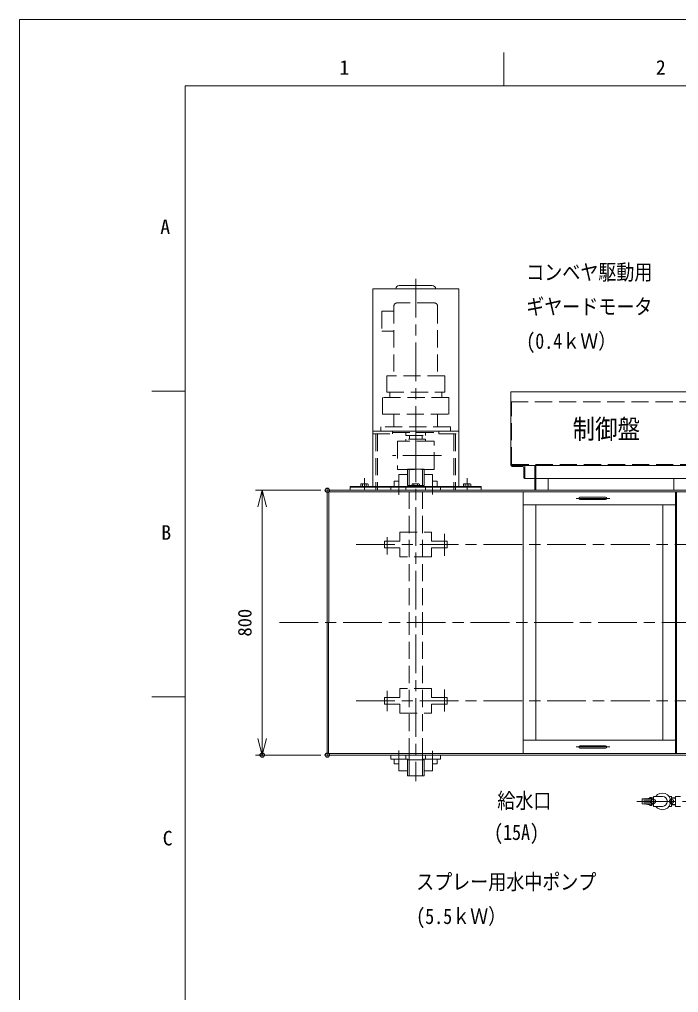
# Model space of a CAD drawing. Units: millimetres, scale not verified. Extents: x -4200 to 13609, y -2970 to 3038.
# Drawn here: x -4200 to -2210, y 30 to 2970 of the extents above; entities that cross this region are included whole.
import ezdxf
from ezdxf.enums import TextEntityAlignment as Align

# ---------------------------------------------------------------- set-up
doc = ezdxf.new("R2010")
doc.units = ezdxf.units.MM
doc.header["$LTSCALE"] = 26
doc.header["$PDMODE"] = 32
doc.header["$PDSIZE"] = 13
doc.linetypes.add('USER3', pattern=[2.8, 2, -0.8])
doc.linetypes.add('USER4', pattern=[7.4, 4.5, -0.8, 1.3, -0.8])
for name, color, linetype, lineweight in [('0-0_0', 3, 'Continuous', 18), ('0-3_4', 4, 'Continuous', 18), ('0-A_AM_3', 6, 'USER3', 18), ('0-B_AM_5', 7, 'Continuous', 18), ('0-C_AM_7', 4, 'USER4', 18), ('0-E_AM_BOR', 7, 'Continuous', 18), ('0-F_AM_0', 3, 'Continuous', 18), ('1-0_AM_2', 2, 'Continuous', 18)]:
    doc.layers.add(name, color=color, linetype=linetype, lineweight=lineweight)
doc.layers.add('1-A__0-9_Defpoints', color=7, linetype='Continuous')
doc.styles.add('ＭＳ ゴシック', font='')
doc.styles.get('ＭＳ ゴシック').set_extended_font_data('MS Gothic')

# ---------------------------------------------------------------- blocks, each defined once
blk = doc.blocks.new('_Open30')
at = {"layer": '0-0_0', "color": 7}
blk.add_line((0, 0), (-25, 0), dxfattribs=at)
blk.add_lwpolyline([(-25, 6.7), (0, 0), (-25, -6.7)], dxfattribs=at)
blk = doc.blocks.new('_D10')
at = {"layer": '0-B_AM_5'}
for p, q in [((-82359.4, 38744.4), (-87274.7, 38744.4)), ((-86774.7, 37494.4), (-86774.7, 19994.4)), ((-82359.4, 18744.4), (-87274.7, 18744.4))]:
    blk.add_line(p, q, dxfattribs=at)
at = {"layer": '1-A__0-9_Defpoints'}
for p in [(-81859.4, 38744.4), (-86774.7, 18744.4), (-81859.4, 18744.4)]:
    blk.add_point(p, dxfattribs=at)
at = {"layer": '0-B_AM_5', "xscale": 50, "yscale": 50}
for p, rotation in [((-86774.7, 38744.4), 90), ((-86774.7, 18744.4), 270)]:
    blk.add_blockref('_Open30', p, dxfattribs=dict(at, rotation=rotation))
at = {"layer": '0-B_AM_5', "style": 'ＭＳ ゴシック'}
blk.add_text('800', height=1026, rotation=90, dxfattribs=at).set_placement((-87274.7, 27694.4), align=Align.BOTTOM_LEFT)
blk = doc.blocks.new('JIS_A3')
at = {"layer": '0-0_0'}
for p, q in [((625, 250), (625, 7175)), ((625, 7175), (10250, 7175))]:
    blk.add_line(p, q, dxfattribs=at)
at = {"layer": '0-E_AM_BOR'}
for p, q in [((0, 7425), (250, 7425)), ((0, 7175), (0, 7425))]:
    blk.add_line(p, q, dxfattribs=at)
at = {"layer": '0-E_AM_BOR', "color": 2}
for p, q in [((1828.12, 7175), (1828.12, 7300)), ((625, 6020.83), (500, 6020.83)), ((625, 4866.67), (500, 4866.67))]:
    blk.add_line(p, q, dxfattribs=at)
at = {"layer": '0-E_AM_BOR', "color": 1}
blk.add_lwpolyline([(0, 7425), (10500, 7425), (10500, 0), (0, 0)], close=True, dxfattribs=at)
at = {"layer": '0-E_AM_BOR', "style": 'ＭＳ ゴシック'}
for s, p in [('1', (1207.81, 7200)), ('2', (2402.14, 7200)), ('A', (531.43, 6597.92)), ('B', (535.18, 5443.75)), ('C', (540.68, 4289.58))]:
    blk.add_text(s, height=54.99, dxfattribs=at).set_placement(p, align=Align.BOTTOM_LEFT)

msp = doc.modelspace()

# ---------------------------------------------------------------- linework, layer by layer
at = {"layer": '0-0_0'}
msp.add_line((-2603.98, 1547.9), (-2603.98, 1548.9), dxfattribs=at)
at = {"layer": '0-3_4'}
for p, q in [((-3133.58, 2156.6), (-3133.58, 1559.2)), ((-2873.58, 2156.6), (-3133.58, 2156.6)), ((-2953.58, 2166.6), (-3053.58, 2166.6)), ((-3003.58, 2156.6), (-3003.58, 2166.6)), ((-2873.58, 1559.2), (-2873.58, 2156.6)), ((-2805.58, 1556.9), (-2805.58, 1559.2)), ((-3201.58, 1556.9), (-2805.58, 1556.9))]:
    msp.add_line(p, q, dxfattribs=at)
msp.add_lwpolyline([(-3201.58, 1556.9), (-3201.58, 1559.2), (-2805.58, 1559.2)], dxfattribs=at)
for centre, start, end in [((-3053.58, 2156.6), 90, 180), ((-2953.58, 2156.6), 0, 90)]:
    msp.add_arc(centre, 10, start, end, dxfattribs=at)
at = {"layer": '0-A_AM_3'}
for p, q in [((-3105.58, 2088.43), (-3105.58, 2028.77)), ((-3069.58, 2088.43), (-3105.58, 2088.43)), ((-3069.58, 2103.77), (-3069.58, 1893.77)), ((-2947.58, 2113.77), (-3059.58, 2113.77)), ((-2937.58, 2103.77), (-2937.58, 1893.77)), ((-3105.58, 2028.77), (-3069.58, 2028.77)), ((-3082.22, 1843.77), (-3082.22, 1827.53)), ((-2924.94, 1843.77), (-2924.94, 1827.53)), ((-2716.48, 1814.9), (-2111.48, 1814.9)), ((-2714.48, 1625.9), (-2714.48, 1814.9)), ((-3069.58, 1739.77), (-3069.58, 1777.53)), ((-2937.58, 1739.77), (-2937.58, 1777.53)), ((-2873.58, 1726.77), (-3133.58, 1726.77)), ((-3133.58, 1717.77), (-3073.58, 1717.77)), ((-3124.08, 1717.77), (-3124.08, 1547.9)), ((-3118.58, 1717.77), (-3118.58, 1547.9)), ((-3073.58, 1722.77), (-3073.58, 1717.77)), ((-3022.58, 1712.77), (-3022.58, 1702.62)), ((-2984.58, 1712.77), (-2984.58, 1702.62)), ((-2933.58, 1722.77), (-2933.58, 1717.77)), ((-2933.58, 1717.77), (-2873.58, 1717.77)), ((-2888.58, 1717.77), (-2888.58, 1547.9)), ((-2883.08, 1717.77), (-2883.08, 1547.9)), ((-2973.58, 1702.62), (-3033.58, 1702.62)), ((-3033.58, 1702.62), (-3033.58, 1695.62)), ((-2973.58, 1702.62), (-2973.58, 1695.62)), ((-2714.48, 1625.9), (-2113.48, 1625.9)), ((-3028.58, 1610.1), (-3027.58, 1611.1)), ((-3028.58, 1562.9), (-3028.58, 1610.1)), ((-3027.58, 1611.1), (-2979.58, 1611.1)), ((-3023.58, 1611.1), (-3023.58, 1543.4)), ((-2983.58, 1611.1), (-2983.58, 1543.4)), ((-2983.58, 1610.62), (-2983.58, 1548.7)), ((-2979.58, 1611.1), (-2978.58, 1610.1)), ((-2978.58, 1610.1), (-2978.58, 1562.9)), ((-2952.58, 1595.9), (-2978.58, 1595.9)), ((-2952.58, 1574.9), (-2952.58, 1595.9)), ((-3078.58, 1547.9), (-3078.58, 1559.2)), ((-3078.58, 1559.2), (-3023.58, 1559.2)), ((-3033.58, 1547.9), (-3033.58, 1559.2)), ((-3027.58, 1561.9), (-3028.58, 1562.9)), ((-2979.58, 1561.9), (-3027.58, 1561.9)), ((-2928.58, 1559.2), (-2983.58, 1559.2)), ((-2978.58, 1562.9), (-2979.58, 1561.9)), ((-2973.58, 1547.9), (-2973.58, 1559.2)), ((-2938.58, 1574.9), (-2952.58, 1574.9)), ((-2938.58, 1559.2), (-2938.58, 1574.9)), ((-2928.58, 1559.2), (-2928.58, 1547.9)), ((-3023.58, 1543.4), (-3023.58, 1147.9)), ((-2983.58, 1543.4), (-2983.58, 1147.9)), ((-3090.16, 1354.22), (-3090.16, 1415.06)), ((-3051.08, 1394.04), (-3051.08, 1421.54)), ((-3098.08, 1394.04), (-3051.08, 1394.04)), ((-3098.08, 1374.04), (-3098.08, 1394.04)), ((-2956.08, 1394.04), (-2909.08, 1394.04)), ((-3051.08, 1374.04), (-3098.08, 1374.04)), ((-2956.08, 1374.04), (-2956.08, 1346.54)), ((-3023.58, 747.1), (-3023.58, 1147.9)), ((-2983.58, 747.1), (-2983.58, 1147.9)), ((-3051.08, 949.25), (-3051.08, 921.75)), ((-2956.08, 949.25), (-3051.08, 949.25)), ((-2956.08, 921.75), (-2956.08, 949.25)), ((-2909.08, 921.75), (-2956.08, 921.75)), ((-2909.08, 901.75), (-2909.08, 921.75)), ((-3098.08, 901.75), (-3051.08, 901.75)), ((-3051.08, 901.75), (-3051.08, 874.25)), ((-2956.08, 901.75), (-2909.08, 901.75)), ((-2956.08, 874.25), (-2956.08, 901.75)), ((-3051.08, 874.25), (-2956.08, 874.25))]:
    msp.add_line(p, q, dxfattribs=at)
for points in [[(-3091.08, 1893.77), (-3091.08, 1843.77), (-2916.08, 1843.77), (-2916.08, 1893.77)], [(-3103.58, 1827.53), (-3103.58, 1777.53), (-2903.58, 1777.53), (-2903.58, 1827.53)], [(-3108.58, 1739.77), (-3108.58, 1726.77), (-2898.58, 1726.77), (-2898.58, 1739.77)], [(-3059.08, 1695.62), (-3059.08, 1610.62), (-2948.08, 1610.62), (-2948.08, 1695.62)]]:
    msp.add_lwpolyline(points, close=True, dxfattribs=at)
for points in [[(-3073.58, 1722.77), (-2933.58, 1722.77), (-2933.58, 1726.77), (-3073.58, 1726.77)], [(-3033.58, 1722.77), (-3033.58, 1712.77), (-2973.58, 1712.77), (-2973.58, 1722.77)], [(-3068.58, 1559.2), (-3068.58, 1574.9), (-3054.58, 1574.9), (-3054.58, 1595.9), (-3028.58, 1595.9)], [(-3051.08, 1421.54), (-2956.08, 1421.54), (-2956.08, 1394.04)], [(-2909.08, 1394.04), (-2909.08, 1374.04), (-2956.08, 1374.04)], [(-2956.08, 1346.54), (-3051.08, 1346.54), (-3051.08, 1374.04)], [(-3051.08, 921.75), (-3098.08, 921.75), (-3098.08, 901.75)]]:
    msp.add_lwpolyline(points, dxfattribs=at)
for centre, start, end in [((-3059.58, 2103.77), 90, 180), ((-2947.58, 2103.77), 0, 90)]:
    msp.add_arc(centre, 10, start, end, dxfattribs=at)
at = {"layer": '0-C_AM_7'}
for p, q in [((-3003.58, 2186.59), (-3003.58, 1689.55)), ((-3003.58, 1689.55), (-3003.58, 668.76)), ((-2925.91, 1653.12), (-3074.01, 1653.12)), ((-3158.58, 1583.99), (-3158.58, 1547.9)), ((-3054.58, 1574.9), (-3054.58, 1533.88)), ((-2952.58, 1574.9), (-2952.58, 1534.83)), ((-2848.58, 1583.99), (-2848.58, 1547.9)), ((-2518.86, 1523.4), (-2417.58, 1523.4)), ((-2916.99, 1349.46), (-2916.99, 1416.48)), ((-3183.61, 1384.04), (-1988.23, 1384.04)), ((-3415.03, 1147.9), (136.02, 1147.9)), ((-3090.16, 941.58), (-3090.16, 880.74)), ((-2916.99, 946.33), (-2916.99, 879.31)), ((-3183.61, 911.76), (-1880.21, 911.76)), ((-2518.86, 772.4), (-2417.58, 772.4)), ((-3054.58, 720.9), (-3054.58, 761.91)), ((-2952.58, 720.9), (-2952.58, 760.96)), ((-2335.76, 607.9), (-1979.14, 607.9))]:
    msp.add_line(p, q, dxfattribs=at)
at = {"layer": '0-F_AM_0'}
for p, q in [((-2716.48, 1622.9), (-2716.48, 1844.9)), ((-2716.48, 1844.9), (-2111.48, 1844.9)), ((-3073.58, 1726.77), (-3073.58, 1722.77)), ((-2716.48, 1622.9), (-2111.48, 1622.9)), ((-2673.98, 1622.9), (-2713.98, 1622.9)), ((-2713.98, 1622.9), (-2713.98, 1621.9)), ((-2711.98, 1619.9), (-2681.48, 1619.9)), ((-2673.98, 1622.9), (-2673.98, 1582.9)), ((-2643.98, 1622.9), (-2643.98, 1547.9)), ((-2640.98, 1622.9), (-2640.98, 1547.9)), ((-2676.98, 1584.9), (-2676.98, 1615.4)), ((-3169.55, 1559.2), (-3169.55, 1565.73)), ((-3169.55, 1559.2), (-3147.61, 1559.2)), ((-3150.35, 1567.2), (-3166.81, 1567.2)), ((-3164.06, 1559.2), (-3164.06, 1565.73)), ((-3153.09, 1559.2), (-3153.09, 1565.73)), ((-3147.61, 1559.2), (-3147.61, 1565.73)), ((-3014.55, 1559.2), (-3014.55, 1565.73)), ((-3014.55, 1559.2), (-2992.61, 1559.2)), ((-2995.35, 1567.2), (-3011.81, 1567.2)), ((-3009.06, 1559.2), (-3009.06, 1565.73)), ((-2998.09, 1559.2), (-2998.09, 1565.73)), ((-2992.61, 1559.2), (-2992.61, 1565.73)), ((-2859.55, 1559.2), (-2859.55, 1565.73)), ((-2859.55, 1559.2), (-2837.61, 1559.2)), ((-2840.35, 1567.2), (-2856.81, 1567.2)), ((-2854.06, 1559.2), (-2854.06, 1565.73)), ((-2843.09, 1559.2), (-2843.09, 1565.73)), ((-2837.61, 1559.2), (-2837.61, 1565.73)), ((-2643.98, 1582.9), (-2674.98, 1582.9)), ((-2152.98, 1582.9), (-2640.98, 1582.9)), ((-2603.98, 1547.9), (-2603.98, 1582.9)), ((-2223.98, 1547.9), (-2223.98, 1582.9)), ((-3270.53, 1147.9), (-3270.53, 1547.9)), ((-3270.53, 1547.9), (-1978.98, 1547.9)), ((-3266.03, 1147.9), (-3266.03, 1543.4)), ((-3266.03, 1543.4), (-1978.98, 1543.4)), ((-3201.58, 1547.9), (-3201.58, 1556.9)), ((-3033.58, 1547.9), (-3078.58, 1547.9)), ((-2928.58, 1547.9), (-2973.58, 1547.9)), ((-2805.58, 1556.9), (-2805.58, 1547.9)), ((-2678.98, 752.4), (-2678.98, 1543.4)), ((-2218.98, 752.4), (-2218.98, 1543.4)), ((-2215.98, 752.4), (-2215.98, 1543.4)), ((-2678.98, 1503.4), (-2218.98, 1503.4)), ((-2640.98, 792.4), (-2640.98, 1503.4)), ((-2507.89, 1526.94), (-2430.07, 1526.94)), ((-2507.89, 1519.86), (-2430.07, 1519.86)), ((-2256.98, 792.4), (-2256.98, 1503.4)), ((-3270.53, 1147.9), (-3270.53, 747.9)), ((-3266.53, 1147.9), (-3266.53, 752.4)), ((-2678.98, 792.4), (-2218.98, 792.4)), ((-2507.89, 775.94), (-2430.07, 775.94)), ((-2507.89, 768.86), (-2430.07, 768.86)), ((-3270.53, 747.9), (-1971.58, 747.9)), ((-3266.53, 752.4), (-1889.63, 752.4)), ((-3078.58, 735.9), (-3033.58, 735.9)), ((-3068.58, 735.9), (-3068.58, 720.9)), ((-3026.08, 735.9), (-3068.58, 735.9)), ((-3033.58, 747.9), (-3033.58, 735.9)), ((-3023.58, 747.1), (-3023.58, 685.17)), ((-2983.58, 685.17), (-2983.58, 747.1)), ((-2928.58, 747.9), (-2973.58, 747.9)), ((-2973.58, 747.9), (-2973.58, 735.9)), ((-2973.58, 735.9), (-2928.58, 735.9)), ((-2928.58, 735.9), (-2928.58, 747.9)), ((-1889.63, 747.9), (-2383.07, 747.9)), ((-3068.58, 720.9), (-3054.58, 720.9)), ((-3054.58, 720.9), (-3054.58, 699.9)), ((-3028.58, 733.9), (-3028.58, 684.7)), ((-2978.58, 733.9), (-3028.58, 733.9)), ((-3023.58, 733.9), (-3023.58, 684.7)), ((-2983.58, 684.7), (-2983.58, 733.9)), ((-2978.58, 684.7), (-2978.58, 733.9)), ((-3054.58, 699.9), (-3028.58, 699.9)), ((-3028.58, 684.7), (-2978.58, 684.7)), ((-2218.98, 622.9), (-2218.98, 592.9)), ((-2203.98, 622.9), (-2218.98, 622.9)), ((-2218.98, 592.9), (-2203.98, 592.9))]:
    msp.add_line(p, q, dxfattribs=at)
for points in [[(-3033.58, 747.9), (-3078.58, 747.9), (-3078.58, 735.9)], [(-2981.08, 735.9), (-2938.58, 735.9), (-2938.58, 720.9), (-2952.58, 720.9), (-2952.58, 699.9), (-2978.58, 699.9)]]:
    msp.add_lwpolyline(points, dxfattribs=at)
for centre, radius, start, end in [((-2711.98, 1621.9), 2, 180, 270), ((-2681.48, 1615.4), 4.5, 0.00002, 90), ((-3166.81, 1563.9), 3.29, 33.62664, 146.37334), ((-3158.58, 1556.23), 10.97, 59.99992, 120.00007), ((-3150.35, 1563.9), 3.29, 33.62659, 146.37339), ((-3011.81, 1563.9), 3.29, 33.62664, 146.37334), ((-3003.58, 1556.23), 10.97, 59.99992, 120.00007), ((-2995.35, 1563.9), 3.29, 33.62659, 146.37339), ((-2856.81, 1563.9), 3.29, 33.62664, 146.37334), ((-2848.58, 1556.23), 10.97, 59.99992, 120.00007), ((-2840.35, 1563.9), 3.29, 33.62659, 146.37339), ((-2674.98, 1584.9), 2, 180, 270), ((-2507.89, 1523.4), 3.54, 90, 270), ((-2430.07, 1523.4), 3.54, 270, 90), ((-2507.89, 772.4), 3.54, 90, 270), ((-2430.07, 772.4), 3.54, 270, 90)]:
    msp.add_arc(centre, radius, start, end, dxfattribs=at)
at = {"layer": '1-0_AM_2'}
for p, q in [((-2296.73, 620.06), (-2291.66, 620.06)), ((-2296.73, 620.06), (-2296.73, 618.54)), ((-2296.73, 595.73), (-2296.73, 618.54)), ((-2291.66, 620.06), (-2291.66, 618.75)), ((-2285.66, 618.38), (-2291.66, 618.75)), ((-2291.66, 595.73), (-2291.66, 618.75)), ((-2291.66, 618.75), (-2290.21, 617.91)), ((-2290.21, 618.66), (-2290.21, 597.14)), ((-2285.66, 617.63), (-2290.21, 617.91)), ((-2285.66, 592.9), (-2285.66, 622.9)), ((-2285.66, 622.9), (-2258.66, 622.9)), ((-2238.66, 622.9), (-2231.66, 622.9)), ((-2231.66, 622.9), (-2231.66, 592.9)), ((-2231.66, 618.38), (-2225.32, 618.57)), ((-2231.66, 617.21), (-2225.32, 617.41)), ((-2218.98, 618.38), (-2225.32, 618.57)), ((-2218.98, 617.21), (-2225.32, 617.41)), ((-2319.54, 614.67), (-2319.54, 601.12)), ((-2313.46, 616.01), (-2318.71, 615.57)), ((-2313.46, 599.79), (-2318.71, 600.23)), ((-2313.46, 615.5), (-2308.39, 616.51)), ((-2313.46, 616.01), (-2313.46, 615.5)), ((-2313.46, 599.79), (-2313.46, 615.5)), ((-2313.46, 600.3), (-2308.39, 599.28)), ((-2308.39, 599.28), (-2308.39, 616.51)), ((-2308.39, 616.51), (-2307.37, 616.51)), ((-2308.39, 599.28), (-2307.37, 599.28)), ((-2307.37, 616.01), (-2302.31, 617.02)), ((-2307.37, 616.51), (-2307.37, 616.01)), ((-2307.37, 599.28), (-2307.37, 616.01)), ((-2307.37, 599.79), (-2302.31, 598.77)), ((-2302.31, 598.77), (-2302.31, 617.02)), ((-2298.25, 617.02), (-2302.31, 617.02)), ((-2298.25, 598.77), (-2302.31, 598.77)), ((-2301.29, 598.77), (-2301.29, 617.02)), ((-2296.73, 616.5), (-2291.66, 616.5)), ((-2296.73, 611.66), (-2291.66, 611.66)), ((-2296.73, 604.14), (-2291.66, 604.14)), ((-2296.73, 599.3), (-2291.66, 599.3)), ((-2296.73, 595.73), (-2291.66, 595.73)), ((-2291.66, 597.05), (-2290.21, 597.89)), ((-2285.66, 597.42), (-2291.66, 597.05)), ((-2285.66, 598.17), (-2290.21, 597.89)), ((-2285.66, 592.9), (-2258.66, 592.9)), ((-2238.66, 592.9), (-2231.66, 592.9)), ((-2231.66, 598.58), (-2225.32, 598.38)), ((-2231.66, 597.42), (-2225.32, 597.22)), ((-2218.98, 598.58), (-2225.32, 598.38)), ((-2218.98, 597.42), (-2225.32, 597.22))]:
    msp.add_line(p, q, dxfattribs=at)
for centre, radius, start, end in [((-2298.25, 618.54), 1.52, 270, 359.99993), ((-2258.66, 607.9), 25, 216.8699, 143.1301), ((-2258.66, 607.9), 15, 270, 90), ((-2318.64, 614.67), 0.901, 94.76387, 179.99998), ((-2318.64, 601.12), 0.901, 180.00002, 265.23613), ((-2298.25, 597.25), 1.52, 0.00005, 90)]:
    msp.add_arc(centre, radius, start, end, dxfattribs=at)
for p in [(-2285.66, 607.9), (-2231.66, 607.9)]:
    msp.add_point(p, dxfattribs=at)

# ---------------------------------------------------------------- block references
at = {"layer": '0-B_AM_5', "xscale": 0.04, "yscale": 0.04}
msp.add_blockref('_D10', (3.84, -1.88), dxfattribs=at)
at = {"layer": '0-E_AM_BOR', "xscale": 0.8, "yscale": 0.8}
msp.add_blockref('JIS_A3', (-4200.17, -2970), dxfattribs=at)

# ---------------------------------------------------------------- texts
at = {"layer": '0-B_AM_5', "style": 'ＭＳ ゴシック', "width": 0.85}
for s, height, p in [('コンベヤ駆動用', 46.92, (-2669.77, 2169.04)), ('ギヤードモータ', 46.92, (-2669.77, 2065.04)), ('(0.4ｋＷ）', 46.92, (-2669.77, 1961.04)), ('制御盤', 58.65, (-2529.97, 1685.7)), ('給水口', 46.92, (-2757.17, 572.48)), ('(15A)', 46.92, (-2766.95, 477.3)), ('スプレー用水中ポンプ', 46.92, (-3002.14, 327.44)), ('(5.5ｋＷ）', 46.92, (-3002.14, 223.44))]:
    msp.add_text(s, height=height, dxfattribs=at).set_placement(p, align=Align.BOTTOM_LEFT)

doc.saveas('drawing.dxf')
